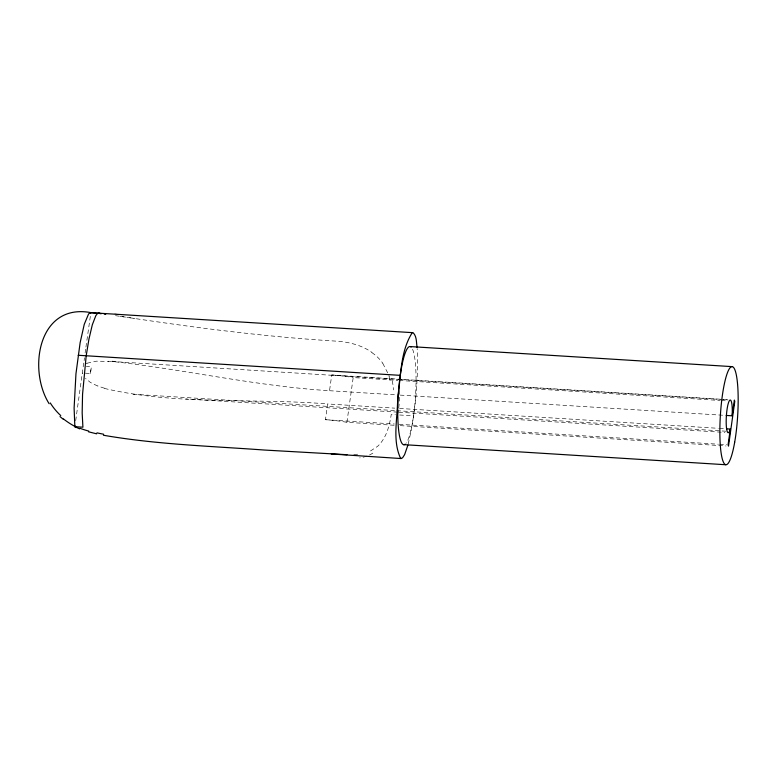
<?xml version="1.0" encoding="UTF-8"?>
<svg xmlns="http://www.w3.org/2000/svg" width="777" height="777" viewBox="0 0 777 777"><rect width="100%" height="100%" fill="white"/><g stroke="black" fill="none" stroke-linecap="round" stroke-linejoin="round"><path stroke-width="0.58" stroke-dasharray="3.88 2.91" d="M408.168 444.133C415.452 412.966 418.434 380.691 417.191 348.718M75.699 420.687L83.77 362.509M84.13 360.645L84.431 357.76M85.101 353.011L85.771 348.251M85.936 347.066L90.618 314.384M85.412 373.183L90.443 373.504L91.385 366.802L86.354 366.491M394.153 425.262L346.911 422.319A74.038 29.351 8 0 0 325.456 419.716L327.661 403.962L394.765 408.148M114.928 361.771C186.655 369.901 257.352 386.256 329.526 390.714L331.73 374.98L727.107 399.631M346.911 422.319L353.185 377.593L398.009 380.38M370.512 450.961L377.651 446.299A49.524 37.286 48.3 0 0 379.535 444.376C386.878 436.198 389.617 425.068 391.239 414.471L395.425 414.733M87.053 363.209L96.542 361.159L112.063 361.519M357.673 454.215L353.263 454.564M104.458 388.432C177.428 405.565 253.525 397.834 327.661 403.962M400.136 379.565L108.149 361.247M401.33 379.642L727.942 399.902M399.223 380.458L720.25 400.476M721.464 400.543L727.515 400.922M329.526 390.714L399.028 395.046M400.223 395.114L724.96 415.365M399.563 408.449L718.307 428.312M719.512 428.389L724.3 428.69M133.061 394.26L395.619 410.625M396.833 410.703L725.932 431.216M397.63 412.14L185.907 398.902M398.834 412.218L724.96 432.43M399.611 414.996L413.558 415.86M325.456 419.716L394.376 424.009M399.213 424.31L718.414 444.211M719.619 444.289L726.874 444.735M400.213 425.641L726.087 445.959M115.472 315.666L125.563 317.133M120.105 316.326L135.033 318.531M129.613 317.725C198.621 328.215 267.939 337.043 337.636 341.22C349.699 342.191 361.936 345.347 371.95 352.399M97.591 386.033L90.394 382.43L85.48 378.418M382.799 363.413L387.898 373.271M82.537 373.494L82.391 372.999M389.063 376.641L390.297 381.225M412.548 349.262A49.174 8.644 -86.4 0 1 415.433 397.542A49.174 8.644 -86.4 0 1 406.225 443.084M114.705 313.918A183.498 19.59 8.8 0 1 119.153 314.559M371.833 352.564A44.221 43.551 -9.2 0 1 382.886 363.354M388.908 375.446A49.524 44.085 72.5 0 1 389.267 376.583M392.2 380.876A59.169 48.067 73.1 0 1 393.628 389.937M399.135 390.491A72.076 52.962 74.9 0 1 396.882 417.9M372.873 453.117A44.221 31.138 25.5 0 1 359.654 457.896M331.73 374.99A74.038 29.351 8 0 1 353.185 377.583M104.516 388.228A80.672 80.206 -3.1 0 1 97.659 385.858M86.257 363.607A14.51 12.393 31.4 0 1 87.043 363.18M112.024 361.159A131.721 70.649 8.6 0 1 114.909 361.412M90.443 373.504A16.395 2.885 -86.4 0 1 91.385 366.802"/><path stroke-width="1.17" d="M417.132 347.64C416.239 342.754 416.977 336.412 413.111 332.721L412.228 332.721C400.038 351.699 401.058 376.864 397.63 398.708C397.669 418.143 392.074 440.549 400.689 458.488L402.525 457.857L404.603 454.652L407.896 445.182M101.127 313.597L90.773 312.597L88.597 313.918L84.256 324.33L80.138 342.657L75.961 373.737L74.106 408.08L74.854 426.699L79.633 428.865M74.854 426.699L74.98 425.806M90.744 313.5L90.87 312.607L99.369 313.49M732.157 415.812A16.395 2.885 -86.4 0 0 729.477 400.543A16.395 2.885 -86.4 0 0 726.213 423.766A16.395 2.885 -86.4 0 0 730.293 429.059L728.088 444.813L728.505 446.105L734.789 401.379L734.362 400.087L732.157 415.812L726.165 415.433M98.922 313.102L97.446 313.568L95.814 315.685L92.308 324.825L88.947 339.102L86.189 355.769L82.556 394.308L82.168 412.927L82.916 427.195L74.767 426.69M346.998 454.71L264.326 450.038C210.645 446.115 156.556 444.473 103.428 435.246M412.558 332.653L98.203 313.141L101.224 313.675M410.275 346.581L732.293 366.637M78.137 355.264L400.242 375.349M726.699 428.836L730.293 429.059M725.718 464.733L403.516 444.629M401.243 458.556L331.255 453.962M90.773 312.597C38.228 302.923 27.69 369.658 49.126 403.719M105.002 314.209L105.701 314.306M96.669 433.838L88.5 431.798M63.19 419.23L60.004 416.559M405.293 444.114A49.174 8.644 -86.4 0 1 398.232 395.775A49.174 8.644 -86.4 0 1 411.101 347.047M104.021 313.772A97.717 15.938 9.2 0 1 104.73 313.869M103.662 434.236A183.838 144.551 6.9 0 1 96.95 432.847M88.753 431.099A80.662 66.667 5.9 0 1 79.944 428.263M74.903 426.418A81.449 78.496 -87.4 0 1 63.423 418.92M60.761 415.588A58.333 52.982 72.6 0 1 50.262 402.933M734.673 442.259A49.174 8.644 -86.4 0 0 732.381 366.657A49.174 8.644 -86.4 0 0 719.949 438.131A49.174 8.644 -86.4 0 0 734.673 442.259"/></g></svg>
